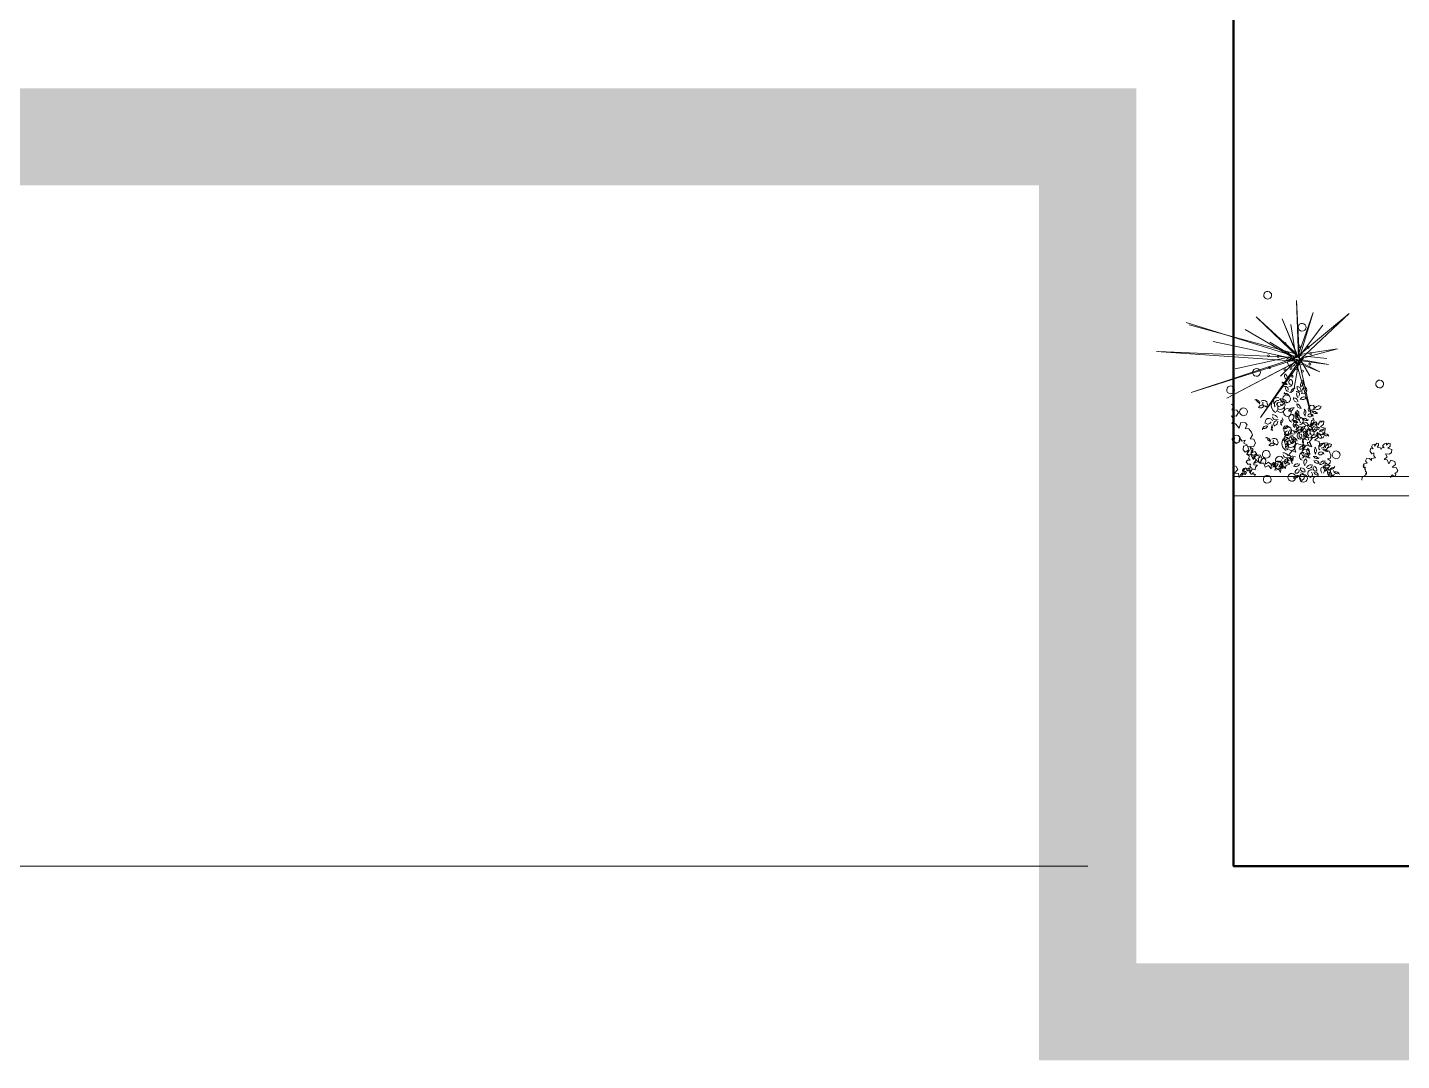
# Model space of a CAD drawing. Header units: metres. Extents: x 0 to 4415, y 1197 to 2590.
# Drawn here: x 1860.106 to 1861.519, y 1201.988 to 1203.051 of the extents above; entities that cross this region are included whole.
import ezdxf

# ---------------------------------------------------------------- set-up
doc = ezdxf.new("R2010")
doc.units = ezdxf.units.M
doc.linetypes.add('CACHE2', pattern=[4.7625, 3.175, -1.5875])
for name, color, linetype, lineweight in [('caché', 20, 'CACHE2', 13), ('mur', 7, 'Continuous', 50), ('vue', 7, 'Continuous', 5)]:
    doc.layers.add(name, color=color, linetype=linetype, lineweight=lineweight)
doc.layers.add('veg', color=7, linetype='Continuous', lineweight=9, true_color=0x61c200)

msp = doc.modelspace()

# ---------------------------------------------------------------- linework, layer by layer
at = {"layer": 'caché', "linetype": 'CACHE2'}
msp.add_line((1835.7767, 1202.1882), (1861.1961, 1202.1882), dxfattribs=at)
at = {"layer": 'mur'}
msp.add_lwpolyline([(1861.3461, 1203.0882), (1861.3461, 1202.1882), (1864.5868, 1202.1882), (1864.5868, 1203.0882)], dxfattribs=at)
at = {"layer": 'veg'}
for p, q in [((1861.4108, 1202.7699), (1861.4138, 1202.7084)), ((1861.413, 1202.7114), (1861.4108, 1202.7699)), ((1861.413, 1202.7114), (1861.2974, 1202.7471)), ((1861.3693, 1202.7532), (1861.413, 1202.7114)), ((1861.4113, 1202.7146), (1861.3693, 1202.7532)), ((1861.3962, 1202.751), (1861.4121, 1202.7125)), ((1861.412, 1202.7115), (1861.3962, 1202.751)), ((1861.4121, 1202.7125), (1861.4279, 1202.7574)), ((1861.4138, 1202.7084), (1861.465, 1202.7564)), ((1861.4279, 1202.7574), (1861.414, 1202.7114)), ((1861.465, 1202.7564), (1861.4143, 1202.7143)), ((1861.3003, 1202.7448), (1861.4113, 1202.7146)), ((1861.4061, 1202.712), (1861.3581, 1202.7401)), ((1861.4101, 1202.7127), (1861.4048, 1202.7453)), ((1861.413, 1202.7114), (1861.4379, 1202.7446)), ((1861.4107, 1202.7076), (1861.2669, 1202.7174)), ((1861.4089, 1202.7098), (1861.325, 1202.7277)), ((1861.4081, 1202.7118), (1861.3832, 1202.7269)), ((1861.4529, 1202.7202), (1861.4129, 1202.7094)), ((1861.4143, 1202.7143), (1861.4529, 1202.7202)), ((1861.2689, 1202.7173), (1861.413, 1202.7114)), ((1861.3026, 1202.6753), (1861.412, 1202.7115)), ((1861.4109, 1202.7096), (1861.3026, 1202.6753)), ((1861.418, 1202.711), (1861.3393, 1202.6693)), ((1861.3393, 1202.6693), (1861.4117, 1202.7075)), ((1861.4122, 1202.7135), (1861.3478, 1202.6997)), ((1861.3738, 1202.6494), (1861.418, 1202.711)), ((1861.4137, 1202.7074), (1861.3738, 1202.6494)), ((1861.4119, 1202.7095), (1861.3944, 1202.6919)), ((1861.414, 1202.7114), (1861.4084, 1202.6797)), ((1861.4106, 1202.7066), (1861.4262, 1202.6511)), ((1861.4349, 1202.6966), (1861.4106, 1202.7066)), ((1861.4108, 1202.7086), (1861.4349, 1202.6966)), ((1861.4436, 1202.7039), (1861.4108, 1202.7086)), ((1861.4129, 1202.7094), (1861.4436, 1202.7039)), ((1861.4132, 1202.7134), (1861.4421, 1202.7101)), ((1861.4262, 1202.6511), (1861.4137, 1202.7074)), ((1861.414, 1202.7104), (1861.4245, 1202.6924)), ((1861.3467, 1202.6612), (1861.3439, 1202.6634)), ((1861.3444, 1202.6573), (1861.3467, 1202.6612)), ((1861.3439, 1202.6513), (1861.3489, 1202.6509)), ((1861.3466, 1202.6471), (1861.3439, 1202.6513)), ((1861.3442, 1202.6433), (1861.3466, 1202.6471)), ((1861.3494, 1202.6569), (1861.3444, 1202.6573)), ((1861.3489, 1202.6509), (1861.3512, 1202.6548)), ((1861.3512, 1202.6548), (1861.3494, 1202.6569)), ((1861.3482, 1202.643), (1861.3442, 1202.6433)), ((1861.3519, 1202.6386), (1861.3482, 1202.643)), ((1861.3534, 1202.6445), (1861.3519, 1202.6386)), ((1861.3584, 1202.6441), (1861.3534, 1202.6445)), ((1861.3579, 1202.6381), (1861.3602, 1202.642)), ((1861.3619, 1202.6378), (1861.3579, 1202.6381)), ((1861.3602, 1202.642), (1861.3584, 1202.6441)), ((1861.3646, 1202.6346), (1861.3619, 1202.6378)), ((1861.3654, 1202.6315), (1861.3646, 1202.6346)), ((1861.4221, 1202.6369), (1861.4198, 1202.6331)), ((1861.4198, 1202.6331), (1861.4214, 1202.6289)), ((1861.4271, 1202.6365), (1861.4221, 1202.6369)), ((1861.4287, 1202.6444), (1861.4254, 1202.6406)), ((1861.4254, 1202.6406), (1861.4271, 1202.6365)), ((1861.4297, 1202.6443), (1861.4287, 1202.6444)), ((1861.4308, 1202.6452), (1861.4297, 1202.6443)), ((1861.4306, 1202.6422), (1861.4317, 1202.6441)), ((1861.4326, 1202.643), (1861.4306, 1202.6422)), ((1861.4317, 1202.6441), (1861.4308, 1202.6452)), ((1861.4319, 1202.6341), (1861.4367, 1202.6317)), ((1861.4335, 1202.6289), (1861.4319, 1202.6341)), ((1861.4335, 1202.642), (1861.4326, 1202.643)), ((1861.4337, 1202.644), (1861.4335, 1202.642)), ((1861.4347, 1202.6439), (1861.4337, 1202.644)), ((1861.4348, 1202.6449), (1861.4347, 1202.6439)), ((1861.4349, 1202.6459), (1861.4348, 1202.6449)), ((1861.4359, 1202.6458), (1861.4349, 1202.6459)), ((1861.4354, 1202.6398), (1861.4386, 1202.6426)), ((1861.4403, 1202.6384), (1861.4354, 1202.6398)), ((1861.4368, 1202.6447), (1861.4359, 1202.6458)), ((1861.4367, 1202.6317), (1861.44, 1202.6344)), ((1861.4369, 1202.6457), (1861.4368, 1202.6447)), ((1861.4389, 1202.6456), (1861.4369, 1202.6457)), ((1861.4386, 1202.6426), (1861.4389, 1202.6456)), ((1861.44, 1202.6344), (1861.4403, 1202.6384)), ((1861.3439, 1202.6272), (1861.3471, 1202.629)), ((1861.3471, 1202.629), (1861.3468, 1202.625)), ((1861.3468, 1202.625), (1861.3486, 1202.6228)), ((1861.3486, 1202.6228), (1861.3518, 1202.6246)), ((1861.3518, 1202.6246), (1861.3521, 1202.6286)), ((1861.3521, 1202.6286), (1861.3548, 1202.6253)), ((1861.3548, 1202.6253), (1861.3579, 1202.6261)), ((1861.3564, 1202.6202), (1861.3561, 1202.6162)), ((1861.3605, 1202.6209), (1861.3564, 1202.6202)), ((1861.3579, 1202.6261), (1861.3567, 1202.6232)), ((1861.3567, 1202.6232), (1861.3605, 1202.6209)), ((1861.3621, 1202.6157), (1861.3604, 1202.6199)), ((1861.3604, 1202.6199), (1861.3664, 1202.6194)), ((1861.3631, 1202.6277), (1861.3654, 1202.6315)), ((1861.367, 1202.6273), (1861.3631, 1202.6277)), ((1861.3633, 1202.6191), (1861.364, 1202.616)), ((1861.3661, 1202.6168), (1861.3633, 1202.6191)), ((1861.3664, 1202.6194), (1861.3687, 1202.6232)), ((1861.3687, 1202.6232), (1861.367, 1202.6273)), ((1861.4109, 1202.6227), (1861.4085, 1202.6189)), ((1861.4085, 1202.6189), (1861.4101, 1202.6138)), ((1861.4168, 1202.6212), (1861.4109, 1202.6227)), ((1861.4174, 1202.6162), (1861.4168, 1202.6212)), ((1861.4208, 1202.6209), (1861.4174, 1202.6162)), ((1861.4267, 1202.6194), (1861.4208, 1202.6209)), ((1861.4214, 1202.6289), (1861.4274, 1202.6284)), ((1861.4274, 1202.6284), (1861.4241, 1202.6247)), ((1861.4241, 1202.6247), (1861.4267, 1202.6194)), ((1861.4292, 1202.6263), (1861.4335, 1202.6289)), ((1861.4341, 1202.6248), (1861.4292, 1202.6263)), ((1861.4347, 1202.6198), (1861.4341, 1202.6248)), ((1861.4391, 1202.6234), (1861.4347, 1202.6198)), ((1861.443, 1202.6231), (1861.4391, 1202.6234)), ((1861.4404, 1202.6153), (1861.4437, 1202.619)), ((1861.4437, 1202.619), (1861.443, 1202.6231)), ((1861.4891, 1202.6213), (1861.488, 1202.6194)), ((1861.488, 1202.6194), (1861.4898, 1202.6173)), ((1861.4912, 1202.6222), (1861.4891, 1202.6213)), ((1861.4933, 1202.623), (1861.491, 1202.6202)), ((1861.491, 1202.6202), (1861.4912, 1202.6222)), ((1861.4953, 1202.6228), (1861.4933, 1202.623)), ((1861.4939, 1202.6189), (1861.4951, 1202.6208)), ((1861.4969, 1202.6187), (1861.4939, 1202.6189)), ((1861.4951, 1202.6208), (1861.4953, 1202.6228)), ((1861.4978, 1202.6166), (1861.4969, 1202.6187)), ((1861.4989, 1202.6185), (1861.4978, 1202.6166)), ((1861.5009, 1202.6183), (1861.4989, 1202.6185)), ((1861.5013, 1202.6223), (1861.4991, 1202.6205)), ((1861.4991, 1202.6205), (1861.5009, 1202.6183)), ((1861.5033, 1202.6232), (1861.5013, 1202.6223)), ((1861.5032, 1202.6212), (1861.5033, 1202.6232)), ((1861.5053, 1202.623), (1861.5032, 1202.6212)), ((1861.5049, 1202.618), (1861.5071, 1202.6199)), ((1861.5073, 1202.6228), (1861.5053, 1202.623)), ((1861.5071, 1202.6199), (1861.5073, 1202.6228)), ((1861.3561, 1202.6162), (1861.3579, 1202.614)), ((1861.3579, 1202.614), (1861.3611, 1202.6158)), ((1861.3603, 1202.6058), (1861.3591, 1202.6039)), ((1861.3611, 1202.6158), (1861.3597, 1202.6119)), ((1861.3597, 1202.6119), (1861.3621, 1202.6157)), ((1861.3597, 1202.6119), (1861.3626, 1202.6096)), ((1861.3637, 1202.6115), (1861.3597, 1202.6119)), ((1861.3632, 1202.6056), (1861.3603, 1202.6058)), ((1861.3626, 1202.6096), (1861.3614, 1202.6077)), ((1861.3614, 1202.6077), (1861.3632, 1202.6056)), ((1861.3663, 1202.6063), (1861.3637, 1202.6115)), ((1861.3638, 1202.613), (1861.3661, 1202.6168)), ((1861.3659, 1202.6149), (1861.3638, 1202.613)), ((1861.3679, 1202.6147), (1861.3638, 1202.613)), ((1861.3638, 1202.613), (1861.3656, 1202.6109)), ((1861.364, 1202.616), (1861.3659, 1202.6149)), ((1861.3654, 1202.6089), (1861.3696, 1202.6105)), ((1861.3693, 1202.6065), (1861.3654, 1202.6089)), ((1861.3656, 1202.6109), (1861.3676, 1202.6107)), ((1861.3697, 1202.6111), (1861.3663, 1202.6063)), ((1861.3692, 1202.6055), (1861.3669, 1202.6027)), ((1861.3676, 1202.6107), (1861.3698, 1202.6125)), ((1861.3698, 1202.6125), (1861.3679, 1202.6147)), ((1861.3679, 1202.6026), (1861.3693, 1202.6065)), ((1861.3711, 1202.6044), (1861.3679, 1202.6026)), ((1861.3721, 1202.6043), (1861.3692, 1202.6055)), ((1861.3696, 1202.6105), (1861.3698, 1202.6125)), ((1861.3737, 1202.6107), (1861.3697, 1202.6111)), ((1861.3698, 1202.6125), (1861.3706, 1202.6104)), ((1861.3706, 1202.6104), (1861.3735, 1202.6092)), ((1861.3739, 1202.6021), (1861.3711, 1202.6044)), ((1861.3735, 1202.6092), (1861.3713, 1202.6074)), ((1861.3713, 1202.6074), (1861.3721, 1202.6043)), ((1861.3731, 1202.6027), (1861.3754, 1202.6066)), ((1861.3754, 1202.6066), (1861.3737, 1202.6107)), ((1861.3743, 1202.6061), (1861.3739, 1202.6021)), ((1861.3774, 1202.6079), (1861.3743, 1202.6061)), ((1861.3792, 1202.6057), (1861.3774, 1202.6079)), ((1861.3789, 1202.6017), (1861.3792, 1202.6057)), ((1861.3932, 1202.6046), (1861.3891, 1202.6039)), ((1861.395, 1202.6024), (1861.3932, 1202.6046)), ((1861.3993, 1202.6046), (1861.3963, 1202.6038)), ((1861.4012, 1202.6024), (1861.3993, 1202.6046)), ((1861.4015, 1202.6079), (1861.4012, 1202.6039)), ((1861.4014, 1202.6054), (1861.4012, 1202.6024)), ((1861.4055, 1202.6061), (1861.4014, 1202.6054)), ((1861.4035, 1202.6077), (1861.4015, 1202.6079)), ((1861.4029, 1202.6113), (1861.4028, 1202.6103)), ((1861.4028, 1202.6103), (1861.4038, 1202.6103)), ((1861.4038, 1202.6103), (1861.4028, 1202.6103)), ((1861.4028, 1202.6103), (1861.4038, 1202.6103)), ((1861.4062, 1202.6151), (1861.4029, 1202.6113)), ((1861.4063, 1202.6055), (1861.4035, 1202.6077)), ((1861.4037, 1202.6083), (1861.4056, 1202.6071)), ((1861.4047, 1202.6082), (1861.4037, 1202.6083)), ((1861.4038, 1202.6103), (1861.4057, 1202.6091)), ((1861.4046, 1202.6072), (1861.4055, 1202.6061)), ((1861.4056, 1202.6071), (1861.4046, 1202.6072)), ((1861.4047, 1202.6092), (1861.4047, 1202.6082)), ((1861.4057, 1202.6091), (1861.4047, 1202.6092)), ((1861.4101, 1202.6138), (1861.4062, 1202.6151)), ((1861.4077, 1202.6094), (1861.4063, 1202.6055)), ((1861.4097, 1202.6092), (1861.4077, 1202.6094)), ((1861.4444, 1202.615), (1861.4404, 1202.6153)), ((1861.4427, 1202.6071), (1861.4458, 1202.6078)), ((1861.4456, 1202.6048), (1861.4427, 1202.6071)), ((1861.4461, 1202.6108), (1861.4444, 1202.615)), ((1861.4454, 1202.6028), (1861.4456, 1202.6048)), ((1861.4458, 1202.6078), (1861.4461, 1202.6108)), ((1861.483, 1202.6078), (1861.4817, 1202.6049)), ((1861.4817, 1202.6049), (1861.4836, 1202.6027)), ((1861.486, 1202.6075), (1861.483, 1202.6078)), ((1861.4878, 1202.6054), (1861.486, 1202.6075)), ((1861.4868, 1202.6175), (1861.4865, 1202.6145)), ((1861.4865, 1202.6145), (1861.4884, 1202.6123)), ((1861.4898, 1202.6173), (1861.4868, 1202.6175)), ((1861.488, 1202.6074), (1861.4878, 1202.6054)), ((1861.492, 1202.608), (1861.488, 1202.6074)), ((1861.4884, 1202.6123), (1861.4905, 1202.6132)), ((1861.4905, 1202.6132), (1861.4902, 1202.6102)), ((1861.4902, 1202.6102), (1861.492, 1202.608)), ((1861.5009, 1202.6063), (1861.5042, 1202.609)), ((1861.5039, 1202.606), (1861.5009, 1202.6063)), ((1861.5024, 1202.6122), (1861.5064, 1202.6119)), ((1861.5042, 1202.609), (1861.5024, 1202.6122)), ((1861.5056, 1202.6019), (1861.5039, 1202.606)), ((1861.5088, 1202.6167), (1861.5049, 1202.618)), ((1861.5079, 1202.6057), (1861.5056, 1202.6019)), ((1861.5064, 1202.6119), (1861.5086, 1202.6137)), ((1861.5118, 1202.6044), (1861.5079, 1202.6057)), ((1861.5086, 1202.6137), (1861.5088, 1202.6167)), ((1861.5126, 1202.6013), (1861.5118, 1202.6044)), ((1861.3486, 1202.5992), (1861.3457, 1202.6004)), ((1861.347, 1202.5923), (1861.3503, 1202.596)), ((1861.351, 1202.592), (1861.347, 1202.5923)), ((1861.3503, 1202.596), (1861.3486, 1202.5992)), ((1861.3517, 1202.5879), (1861.351, 1202.592)), ((1861.354, 1202.5917), (1861.3517, 1202.5879)), ((1861.3541, 1202.5922), (1861.354, 1202.5902)), ((1861.358, 1202.5914), (1861.354, 1202.5917)), ((1861.354, 1202.5902), (1861.355, 1202.5902)), ((1861.3561, 1202.5921), (1861.3541, 1202.5922)), ((1861.355, 1202.5902), (1861.3561, 1202.5921)), ((1861.3565, 1202.5971), (1861.3554, 1202.5952)), ((1861.3554, 1202.5952), (1861.3561, 1202.5921)), ((1861.3561, 1202.5921), (1861.356, 1202.5911)), ((1861.356, 1202.5911), (1861.358, 1202.5909)), ((1861.3585, 1202.5974), (1861.3562, 1202.5946)), ((1861.3562, 1202.5946), (1861.358, 1202.5914)), ((1861.3586, 1202.5979), (1861.3565, 1202.5971)), ((1861.3573, 1202.594), (1861.3604, 1202.5947)), ((1861.3592, 1202.5928), (1861.3573, 1202.594)), ((1861.358, 1202.5909), (1861.3592, 1202.5928)), ((1861.3625, 1202.5971), (1861.3585, 1202.5974)), ((1861.3604, 1202.5947), (1861.3586, 1202.5979)), ((1861.3591, 1202.6039), (1861.3609, 1202.6017)), ((1861.3616, 1202.5977), (1861.3604, 1202.5947)), ((1861.3604, 1202.5957), (1861.3613, 1202.5947)), ((1861.3604, 1202.5947), (1861.3604, 1202.5957)), ((1861.3609, 1202.6017), (1861.3639, 1202.6015)), ((1861.3613, 1202.5947), (1861.3634, 1202.5955)), ((1861.3646, 1202.5974), (1861.3616, 1202.5977)), ((1861.3634, 1202.5955), (1861.3623, 1202.5936)), ((1861.3623, 1202.5936), (1861.3641, 1202.5914)), ((1861.3631, 1202.593), (1861.3625, 1202.5971)), ((1861.3639, 1202.6015), (1861.3628, 1202.5996)), ((1861.3628, 1202.5996), (1861.3646, 1202.5974)), ((1861.3654, 1202.5968), (1861.3631, 1202.593)), ((1861.3641, 1202.5914), (1861.3651, 1202.5913)), ((1861.3651, 1202.5913), (1861.3663, 1202.5933)), ((1861.3684, 1202.5956), (1861.3654, 1202.5968)), ((1861.3663, 1202.5933), (1861.3661, 1202.5913)), ((1861.3661, 1202.5913), (1861.3681, 1202.5911)), ((1861.3669, 1202.6027), (1861.3668, 1202.6007)), ((1861.3668, 1202.6007), (1861.3708, 1202.6004)), ((1861.3679, 1202.5891), (1861.368, 1202.5901)), ((1861.368, 1202.5901), (1861.3679, 1202.5891)), ((1861.368, 1202.5901), (1861.3681, 1202.5911)), ((1861.3681, 1202.5911), (1861.368, 1202.5901)), ((1861.368, 1202.5901), (1861.3681, 1202.5911)), ((1861.3681, 1202.5911), (1861.368, 1202.5901)), ((1861.368, 1202.5901), (1861.3681, 1202.5911)), ((1861.3681, 1202.5911), (1861.368, 1202.5901)), ((1861.3691, 1202.591), (1861.3681, 1202.5911)), ((1861.3681, 1202.5911), (1861.3691, 1202.591)), ((1861.3686, 1202.5986), (1861.3684, 1202.5956)), ((1861.3708, 1202.6004), (1861.3686, 1202.5986)), ((1861.3771, 1202.6024), (1861.3731, 1202.6027)), ((1861.3787, 1202.5983), (1861.3771, 1202.6024)), ((1861.3819, 1202.6), (1861.3787, 1202.5983)), ((1861.3821, 1202.6035), (1861.3789, 1202.6017)), ((1861.3846, 1202.5968), (1861.3819, 1202.6)), ((1861.3849, 1202.6012), (1861.3821, 1202.6035)), ((1861.3849, 1202.5998), (1861.3846, 1202.5968)), ((1861.3871, 1202.6031), (1861.3849, 1202.6012)), ((1861.387, 1202.6016), (1861.3849, 1202.5998)), ((1861.3899, 1202.5993), (1861.387, 1202.6016)), ((1861.3889, 1202.6009), (1861.3871, 1202.6031)), ((1861.3885, 1202.5954), (1861.3899, 1202.5993)), ((1861.3926, 1202.5961), (1861.3885, 1202.5954)), ((1861.3891, 1202.6039), (1861.3889, 1202.6009)), ((1861.3944, 1202.593), (1861.3926, 1202.5961)), ((1861.3927, 1202.5986), (1861.395, 1202.6024)), ((1861.3969, 1202.6003), (1861.3927, 1202.5986)), ((1861.3947, 1202.5969), (1861.3944, 1202.593)), ((1861.3988, 1202.5986), (1861.3947, 1202.5969)), ((1861.3963, 1202.6038), (1861.395, 1202.6009)), ((1861.395, 1202.6009), (1861.3988, 1202.5986)), ((1861.3996, 1202.597), (1861.3969, 1202.6003)), ((1861.3999, 1202.6), (1861.3996, 1202.597)), ((1861.404, 1202.6017), (1861.3999, 1202.6)), ((1861.4012, 1202.6039), (1861.404, 1202.6017)), ((1861.4381, 1202.5994), (1861.4402, 1202.6002)), ((1861.4409, 1202.5972), (1861.4381, 1202.5994)), ((1861.4402, 1202.6002), (1861.4404, 1202.6032)), ((1861.4404, 1202.6032), (1861.4432, 1202.601)), ((1861.4407, 1202.5942), (1861.4409, 1202.5972)), ((1861.4429, 1202.597), (1861.4407, 1202.5942)), ((1861.4457, 1202.5948), (1861.4429, 1202.597)), ((1861.4432, 1202.601), (1861.4454, 1202.6028)), ((1861.4434, 1202.5909), (1861.4456, 1202.5928)), ((1861.4464, 1202.5907), (1861.4434, 1202.5909)), ((1861.4456, 1202.5928), (1861.4457, 1202.5948)), ((1861.4462, 1202.5877), (1861.4464, 1202.5907)), ((1861.4803, 1202.6), (1861.4792, 1202.599)), ((1861.4792, 1202.599), (1861.4802, 1202.598)), ((1861.4805, 1202.6019), (1861.4793, 1202.6)), ((1861.4793, 1202.6), (1861.4803, 1202.6)), ((1861.4802, 1202.598), (1861.4812, 1202.5979)), ((1861.4836, 1202.6027), (1861.4805, 1202.6019)), ((1861.4811, 1202.5969), (1861.481, 1202.5959)), ((1861.481, 1202.5959), (1861.4819, 1202.5948)), ((1861.482, 1202.5958), (1861.481, 1202.5959)), ((1861.481, 1202.5959), (1861.482, 1202.5958)), ((1861.4812, 1202.5979), (1861.4811, 1202.5969)), ((1861.4811, 1202.5969), (1861.4812, 1202.5979)), ((1861.4812, 1202.5979), (1861.4811, 1202.5969)), ((1861.4812, 1202.5989), (1861.4812, 1202.5979)), ((1861.4812, 1202.5979), (1861.4812, 1202.5989)), ((1861.4822, 1202.5978), (1861.4812, 1202.5979)), ((1861.4812, 1202.5979), (1861.4822, 1202.5978)), ((1861.4816, 1202.5908), (1861.4815, 1202.5898)), ((1861.4826, 1202.5907), (1861.4816, 1202.5908)), ((1861.4817, 1202.5918), (1861.4826, 1202.5907)), ((1861.4827, 1202.5917), (1861.4817, 1202.5918)), ((1861.4819, 1202.5948), (1861.4818, 1202.5938)), ((1861.4818, 1202.5938), (1861.4828, 1202.5937)), ((1861.4828, 1202.5937), (1861.4818, 1202.5938)), ((1861.4818, 1202.5938), (1861.4828, 1202.5937)), ((1861.4828, 1202.5937), (1861.4827, 1202.5927)), ((1861.4827, 1202.5927), (1861.4827, 1202.5917)), ((1861.5086, 1202.5896), (1861.5087, 1202.5906)), ((1861.5087, 1202.5906), (1861.5106, 1202.5894)), ((1861.5093, 1202.5986), (1861.5126, 1202.6013)), ((1861.5133, 1202.5982), (1861.5093, 1202.5986)), ((1861.5118, 1202.5923), (1861.5139, 1202.5932)), ((1861.5128, 1202.5913), (1861.5118, 1202.5923)), ((1861.5126, 1202.5893), (1861.5128, 1202.5913)), ((1861.5151, 1202.5951), (1861.5133, 1202.5982)), ((1861.5139, 1202.5932), (1861.5151, 1202.5951)), ((1861.4783, 1202.5881), (1861.4781, 1202.5851)), ((1861.4815, 1202.5898), (1861.4783, 1202.5881)), ((1861.5074, 1202.5877), (1861.5086, 1202.5896)), ((1861.5106, 1202.5894), (1861.5126, 1202.5893))]:
    msp.add_line(p, q, dxfattribs=at)
at = {"layer": 'veg', "color": 97}
msp.add_line((1861.4117, 1202.7075), (1861.4109, 1202.7096), dxfattribs=at)
at = {"layer": 'veg', "color": 10}
for centre in [(1861.3811, 1202.7753), (1861.4166, 1202.7423), (1861.4056, 1202.706), (1861.3696, 1202.6959), (1861.343, 1202.678), (1861.4018, 1202.636), (1861.4175, 1202.6317), (1861.3797, 1202.6117), (1861.3919, 1202.6007), (1861.4201, 1202.6129), (1861.4516, 1202.6111), (1861.3807, 1202.586)]:
    msp.add_ellipse(centre, major_axis=(0.00285, -0.00281), ratio=1, start_param=2.267169, end_param=8.550354, dxfattribs=at)
at = {"layer": 'veg', "color": 72}
for centre, major_axis, start_param, end_param in [((1861.3991, 1202.7256), (0.000713, -0.000703), 2.267169, 8.550354), ((1861.4139, 1202.7224), (0.000713, -0.000703), 2.267169, 8.550354), ((1861.4229, 1202.7217), (0.000713, -0.000703), 2.267169, 8.550354), ((1861.382, 1202.713), (0.000713, -0.000703), 2.267169, 8.550354), ((1861.392, 1202.7122), (0.000713, -0.000703), 2.267169, 8.550354), ((1861.4018, 1202.7093), (0.000713, -0.000703), 2.267169, 8.550354), ((1861.4023, 1202.7153), (0.000713, -0.000703), 2.267169, 8.550354), ((1861.4058, 1202.709), (0.000713, -0.000703), 2.267169, 8.550354), ((1861.4079, 1202.7099), (0.000713, -0.000703), 2.267169, 8.550354), ((1861.4245, 1202.7045), (0.000713, -0.000703), 2.267169, 8.550354), ((1861.4254, 1202.7154), (0.000713, -0.000703), 2.267169, 8.550354), ((1861.383, 1202.7008), (0.000713, -0.000703), 2.267169, 8.550354), ((1861.3989, 1202.6985), (0.000713, -0.000703), 2.267169, 8.550354), ((1861.4024, 1202.6922), (0.00285, -0.00281), 3.349273, 4.920069), ((1861.3973, 1202.6906), (0.00285, -0.00281), 0.033147, 1.987916), ((1861.4028, 1202.6852), (0.00285, -0.00281), 5.530934, 8.672527), ((1861.4051, 1202.7), (0.000713, -0.000703), 2.267169, 8.550354), ((1861.4064, 1202.6919), (0.000713, -0.000703), 2.267169, 8.550354), ((1861.4111, 1202.6995), (0.000713, -0.000703), 2.267169, 8.550354), ((1861.4169, 1202.6971), (0.000713, -0.000703), 2.267169, 8.550354), ((1861.3975, 1202.6816), (0.00285, -0.00281), 1.237424, 2.843127), ((1861.4, 1202.6874), (0.00285, -0.00281), 4.204484, 5.77528), ((1861.3993, 1202.6784), (0.00214, -0.00211), 0.504386, 2.930394), ((1861.4021, 1202.6762), (0.00285, -0.00281), 4.204484, 5.77528), ((1861.4034, 1202.6801), (0.00285, -0.00281), 3.855418, 5.286588), ((1861.4059, 1202.6859), (0.00214, -0.00211), 2.86058, 4.989882), ((1861.4034, 1202.6801), (0.00356, -0.00351), 5.530934, 6.909744), ((1861.4091, 1202.6756), (0.00285, -0.00281), 2.249715, 4.064858), ((1861.4149, 1202.6731), (0.00285, -0.00281), 3.401633, 4.832803), ((1861.4109, 1202.6734), (0.00214, -0.00211), 0.0506, 2.476608), ((1861.4113, 1202.6774), (0.00285, -0.00281), 0.783639, 2.389342), ((1861.4155, 1202.6801), (0.00285, -0.00281), 3.750698, 5.321495), ((1861.4187, 1202.6828), (0.00285, -0.00281), 2.895487, 4.466283), ((1861.4139, 1202.6852), (0.00285, -0.00281), 5.862547, 7.817316), ((1861.4173, 1202.6779), (0.00285, -0.00281), 5.077149, 8.218741), ((1861.4192, 1202.6768), (0.00214, -0.00211), 2.406795, 4.536097), ((1861.3689, 1202.6638), (0.00285, -0.00281), 0.644012, 2.581328), ((1861.3734, 1202.6685), (0.00285, -0.00281), 3.942685, 5.513481), ((1861.3739, 1202.6634), (0.00285, -0.00281), 4.815349, 6.386146), ((1861.3755, 1202.6583), (0.00285, -0.00281), 1.830836, 3.453992), ((1861.3769, 1202.6632), (0.00285, -0.00281), 6.141799, 9.265939), ((1861.379, 1202.664), (0.00214, -0.00211), 3.453992, 5.600747), ((1861.3929, 1202.6619), (0.0057, -0.00562), 3.262006, 5.024789), ((1861.3993, 1202.6664), (0.00855, -0.00844), 3.698339, 4.152124), ((1861.392, 1202.6629), (0.00285, -0.00281), 2.214809, 4.55355), ((1861.3911, 1202.665), (0.00356, -0.00351), 2.075182, 2.982754), ((1861.3929, 1202.6619), (0.00214, -0.00211), 1.970463, 3.768152), ((1861.393, 1202.6629), (0.00143, -0.00141), 3.314366, 5.949813), ((1861.394, 1202.6628), (0.00356, -0.00351), 4.885162, 7.241357), ((1861.395, 1202.6627), (0.00428, -0.00422), 1.045438, 2.720954), ((1861.3986, 1202.6704), (0.00356, -0.00351), 4.379017, 5.635654), ((1861.3953, 1202.6667), (0.00285, -0.00281), 5.181868, 6.543225), ((1861.3951, 1202.6637), (0.00143, -0.00141), 5.024789, 8.95178), ((1861.3996, 1202.6703), (0.00285, -0.00281), 1.237424, 2.843127), ((1861.4116, 1202.6694), (0.00285, -0.00281), 3.750698, 5.321495), ((1861.4083, 1202.6656), (0.00285, -0.00281), 0.783639, 2.389342), ((1861.4108, 1202.6594), (0.00285, -0.00281), 0.783639, 2.336982), ((1861.4151, 1202.663), (0.00285, -0.00281), 4.064858, 5.688014), ((1861.4184, 1202.6668), (0.00285, -0.00281), 1.79593, 3.611072), ((1861.4169, 1202.6729), (0.00356, -0.00351), 5.077149, 6.455959), ((1861.4267, 1202.6581), (0.00285, -0.00281), 1.58649, 4.710629), ((1861.4259, 1202.6601), (0.00214, -0.00211), 5.251682, 7.398437), ((1861.4337, 1202.6575), (0.00285, -0.00281), 1.987916, 3.925231), ((1861.4321, 1202.6617), (0.00285, -0.00281), 5.338948, 6.909744), ((1861.3824, 1202.6446), (0.00285, -0.00281), 1.150158, 4.274297), ((1861.3867, 1202.6473), (0.00356, -0.00351), 1.150158, 2.511515), ((1861.39, 1202.651), (0.00285, -0.00281), 4.134671, 5.949813), ((1861.3857, 1202.6594), (0.00428, -0.00422), 0.015694, 0.993078), ((1861.3946, 1202.6587), (0.00285, -0.00281), 4.815349, 7.572969), ((1861.3985, 1202.6443), (0.00285, -0.00281), 3.104927, 4.745536), ((1861.3927, 1202.6468), (0.00285, -0.00281), 6.106893, 7.677689), ((1861.4038, 1202.66), (0.00285, -0.00281), 5.094602, 6.909744), ((1861.4069, 1202.6487), (0.00285, -0.00281), 2.110089, 5.234228), ((1861.4074, 1202.6546), (0.00356, -0.00351), 2.110089, 3.453992), ((1861.405, 1202.6498), (0.00214, -0.00211), 5.705467, 7.852222), ((1861.4084, 1202.6425), (0.00285, -0.00281), 1.237424, 2.843127), ((1861.4109, 1202.6483), (0.00285, -0.00281), 4.204484, 5.77528), ((1861.4133, 1202.6532), (0.00285, -0.00281), 3.349273, 4.920069), ((1861.4088, 1202.6475), (0.00285, -0.00281), 0.783639, 2.336982), ((1861.4131, 1202.6512), (0.00285, -0.00281), 4.064858, 5.688014), ((1861.4081, 1202.6516), (0.00285, -0.00281), 0.033147, 1.987916), ((1861.4134, 1202.6541), (0.00214, -0.00211), 3.331819, 5.77528), ((1861.4093, 1202.6535), (0.00285, -0.00281), 0.41712, 1.865743), ((1861.4137, 1202.6461), (0.00285, -0.00281), 5.530934, 8.672527), ((1861.4168, 1202.6468), (0.00214, -0.00211), 2.86058, 4.989882), ((1861.4186, 1202.6447), (0.00285, -0.00281), 1.115251, 2.738407), ((1861.4211, 1202.6505), (0.00285, -0.00281), 4.466283, 6.03708), ((1861.4234, 1202.6543), (0.00356, -0.00351), 3.331819, 4.710629), ((1861.4164, 1202.6549), (0.00285, -0.00281), 6.194159, 8.009302), ((1861.4251, 1202.6502), (0.00214, -0.00211), 1.045438, 3.471446), ((1861.4244, 1202.6542), (0.00285, -0.00281), 4.954976, 6.386146), ((1861.4296, 1202.6438), (0.00285, -0.00281), 2.895487, 4.466283), ((1861.4248, 1202.6462), (0.00285, -0.00281), 5.862547, 7.817316), ((1861.4282, 1202.6519), (0.00285, -0.00281), 1.115251, 2.738407), ((1861.4307, 1202.6577), (0.00285, -0.00281), 4.466283, 6.03708), ((1861.3798, 1202.6368), (0.00285, -0.00281), 1.935556, 3.872871), ((1861.3772, 1202.6421), (0.00285, -0.00281), 5.234228, 6.805025), ((1861.3815, 1202.6457), (0.00214, -0.00211), 4.745536, 6.892291), ((1861.382, 1202.6396), (0.00285, -0.00281), 6.106893, 7.677689), ((1861.389, 1202.6391), (0.00285, -0.00281), 3.104927, 4.745536), ((1861.3903, 1202.643), (0.00214, -0.00211), 2.389342, 4.815349), ((1861.3875, 1202.6452), (0.00285, -0.00281), 5.757827, 7.188997), ((1861.4009, 1202.6371), (0.00285, -0.00281), 2.144995, 3.698339), ((1861.3993, 1202.6422), (0.00285, -0.00281), 5.059695, 6.682852), ((1861.3997, 1202.6342), (0.00214, -0.00211), 4.989882, 7.41589), ((1861.4025, 1202.6319), (0.00285, -0.00281), 2.616234, 4.047404), ((1861.4079, 1202.6365), (0.00285, -0.00281), 3.837965, 5.670561), ((1861.4045, 1202.6318), (0.00356, -0.00351), 1.010531, 2.371888), ((1861.4114, 1202.6423), (0.00285, -0.00281), 2.878034, 4.832803), ((1861.4101, 1202.6393), (0.00214, -0.00211), 0.504386, 2.930394), ((1861.4105, 1202.6313), (0.00285, -0.00281), 1.237424, 2.843127), ((1861.4065, 1202.6437), (0.00285, -0.00281), 6.194159, 7.764956), ((1861.413, 1202.6371), (0.00285, -0.00281), 4.204484, 5.77528), ((1861.4148, 1202.6349), (0.00356, -0.00351), 2.197355, 3.558712), ((1861.4143, 1202.641), (0.00285, -0.00281), 3.855418, 5.286588), ((1861.4122, 1202.6402), (0.00285, -0.00281), 5.181868, 7.014464), ((1861.4155, 1202.6309), (0.00285, -0.00281), 2.197355, 5.321495), ((1861.4143, 1202.641), (0.00356, -0.00351), 5.530934, 6.909744), ((1861.4199, 1202.6365), (0.00285, -0.00281), 2.249715, 4.064858), ((1861.4199, 1202.6365), (0.00214, -0.00211), 3.436539, 5.862547), ((1861.4217, 1202.6454), (0.00285, -0.00281), 4.169577, 5.792734), ((1861.4183, 1202.6286), (0.00285, -0.00281), 0.870905, 2.424248), ((1861.4168, 1202.6348), (0.00285, -0.00281), 0.521839, 1.953009), ((1861.4193, 1202.6406), (0.00285, -0.00281), 0.870905, 2.424248), ((1861.4258, 1202.634), (0.00285, -0.00281), 3.401633, 4.832803), ((1861.4218, 1202.6344), (0.00214, -0.00211), 0.0506, 2.476608), ((1861.4221, 1202.6384), (0.00285, -0.00281), 0.783639, 2.389342), ((1861.4263, 1202.641), (0.00285, -0.00281), 3.750698, 5.321495), ((1861.4246, 1202.6442), (0.00285, -0.00281), 5.269135, 6.892291), ((1861.4298, 1202.6347), (0.00356, -0.00351), 3.296913, 4.65827), ((1861.4283, 1202.6399), (0.00285, -0.00281), 1.970463, 3.541259), ((1861.4282, 1202.6389), (0.00285, -0.00281), 5.077149, 8.218741), ((1861.4248, 1202.6341), (0.00285, -0.00281), 0.015694, 1.830836), ((1861.4301, 1202.6377), (0.00214, -0.00211), 2.406795, 4.536097), ((1861.4313, 1202.6396), (0.00214, -0.00211), 4.536097, 6.979557), ((1861.4319, 1202.6355), (0.00285, -0.00281), 1.603943, 3.052567), ((1861.4357, 1202.6322), (0.00285, -0.00281), 3.296913, 6.438505), ((1861.4334, 1202.6294), (0.00214, -0.00211), 0.609106, 2.755861), ((1861.4377, 1202.6331), (0.00285, -0.00281), 1.970463, 3.541259), ((1861.4352, 1202.6393), (0.00285, -0.00281), 5.269135, 6.892291), ((1861.4419, 1202.6347), (0.00285, -0.00281), 4.082311, 6.019626), ((1861.4404, 1202.6288), (0.00285, -0.00281), 1.097798, 2.668594), ((1861.3798, 1202.6248), (0.00285, -0.00281), 0.644012, 2.581328), ((1861.3842, 1202.6294), (0.00285, -0.00281), 3.942685, 5.513481), ((1861.3848, 1202.6244), (0.00285, -0.00281), 4.815349, 6.386146), ((1861.3864, 1202.6192), (0.00285, -0.00281), 1.830836, 3.453992), ((1861.3878, 1202.6241), (0.00285, -0.00281), 6.141799, 9.265939), ((1861.3899, 1202.6249), (0.00214, -0.00211), 3.453992, 5.600747), ((1861.4037, 1202.6228), (0.0057, -0.00562), 3.262006, 5.024789), ((1861.3983, 1202.6303), (0.00285, -0.00281), 5.059695, 6.682852), ((1861.4009, 1202.625), (0.00285, -0.00281), 2.144995, 3.698339), ((1861.4101, 1202.6273), (0.00855, -0.00844), 3.698339, 4.152124), ((1861.4028, 1202.6239), (0.00285, -0.00281), 2.214809, 4.55355), ((1861.402, 1202.626), (0.00356, -0.00351), 2.075182, 2.982754), ((1861.4035, 1202.6198), (0.00285, -0.00281), 2.982754, 4.55355), ((1861.3977, 1202.6223), (0.00285, -0.00281), 5.93236, 7.887129), ((1861.4037, 1202.6228), (0.00214, -0.00211), 1.970463, 3.768152), ((1861.3965, 1202.6204), (0.00428, -0.00422), 0.015694, 0.993078), ((1861.4038, 1202.6238), (0.00143, -0.00141), 3.314366, 5.949813), ((1861.4048, 1202.6237), (0.00356, -0.00351), 4.885162, 7.241357), ((1861.4055, 1202.6196), (0.00285, -0.00281), 4.815349, 7.572969), ((1861.4062, 1202.6276), (0.00214, -0.00211), 2.91294, 5.042242), ((1861.4058, 1202.6236), (0.00428, -0.00422), 1.045438, 2.720954), ((1861.4042, 1202.6278), (0.00281, 0.00285), 3.960138, 7.084277), ((1861.4062, 1202.6276), (0.00285, -0.00281), 5.181868, 6.543225), ((1861.4095, 1202.6314), (0.00356, -0.00351), 4.379017, 5.635654), ((1861.4059, 1202.6246), (0.00143, -0.00141), 5.024789, 8.95178), ((1861.4146, 1202.6209), (0.00285, -0.00281), 5.094602, 6.909744), ((1861.4182, 1202.6156), (0.00356, -0.00351), 2.110089, 3.453992), ((1861.4134, 1202.63), (0.00214, -0.00211), 5.810187, 7.939489), ((1861.4139, 1202.624), (0.00285, -0.00281), 0.015694, 1.58649), ((1861.421, 1202.6244), (0.00285, -0.00281), 2.9653, 4.920069), ((1861.4217, 1202.6334), (0.00285, -0.00281), 4.169577, 5.792734), ((1861.4224, 1202.6303), (0.00285, -0.00281), 3.750698, 5.321495), ((1861.4191, 1202.6266), (0.00285, -0.00281), 0.783639, 2.389342), ((1861.4216, 1202.6203), (0.00285, -0.00281), 0.783639, 2.336982), ((1861.4259, 1202.624), (0.00285, -0.00281), 4.064858, 5.688014), ((1861.4293, 1202.6277), (0.00285, -0.00281), 1.79593, 3.611072), ((1861.4278, 1202.6339), (0.00356, -0.00351), 5.077149, 6.455959), ((1861.4273, 1202.6158), (0.00285, -0.00281), 6.194159, 8.009302), ((1861.4376, 1202.619), (0.00285, -0.00281), 1.58649, 4.710629), ((1861.4368, 1202.6211), (0.00214, -0.00211), 5.251682, 7.398437), ((1861.4446, 1202.6184), (0.00285, -0.00281), 1.987916, 3.925231), ((1861.4429, 1202.6226), (0.00285, -0.00281), 5.338948, 6.909744), ((1861.3933, 1202.6056), (0.00285, -0.00281), 1.150158, 4.274297), ((1861.3924, 1202.6066), (0.00214, -0.00211), 4.745536, 6.892291), ((1861.3975, 1202.6082), (0.00356, -0.00351), 1.150158, 2.511515), ((1861.4009, 1202.612), (0.00285, -0.00281), 4.134671, 5.949813), ((1861.4012, 1202.6039), (0.00214, -0.00211), 2.389342, 4.815349), ((1861.3984, 1202.6062), (0.00285, -0.00281), 5.757827, 7.188997), ((1861.4093, 1202.6053), (0.00285, -0.00281), 3.104927, 4.745536), ((1861.4035, 1202.6077), (0.00285, -0.00281), 6.106893, 7.677689), ((1861.4177, 1202.6096), (0.00285, -0.00281), 2.110089, 5.234228), ((1861.4158, 1202.6108), (0.00214, -0.00211), 5.705467, 7.852222), ((1861.4222, 1202.6032), (0.00285, -0.00281), 2.878034, 4.832803), ((1861.4196, 1202.6084), (0.00285, -0.00281), 0.783639, 2.336982), ((1861.4173, 1202.6046), (0.00285, -0.00281), 6.194159, 7.764956), ((1861.424, 1202.6121), (0.00285, -0.00281), 4.064858, 5.688014), ((1861.4242, 1202.6151), (0.00214, -0.00211), 3.331819, 5.77528), ((1861.4201, 1202.6144), (0.00285, -0.00281), 0.41712, 1.865743), ((1861.4295, 1202.6056), (0.00285, -0.00281), 1.115251, 2.738407), ((1861.4319, 1202.6114), (0.00285, -0.00281), 4.466283, 6.03708), ((1861.4325, 1202.6064), (0.00285, -0.00281), 4.169577, 5.792734), ((1861.4343, 1202.6153), (0.00356, -0.00351), 3.331819, 4.710629), ((1861.4301, 1202.6015), (0.00285, -0.00281), 0.870905, 2.424248), ((1861.4359, 1202.6111), (0.00214, -0.00211), 1.045438, 3.471446), ((1861.4353, 1202.6152), (0.00285, -0.00281), 4.954976, 6.386146), ((1861.4354, 1202.6051), (0.00285, -0.00281), 5.269135, 6.892291), ((1861.4391, 1202.6008), (0.00285, -0.00281), 1.970463, 3.541259), ((1861.4391, 1202.6129), (0.00285, -0.00281), 1.115251, 2.738407), ((1861.4416, 1202.6187), (0.00285, -0.00281), 4.466283, 6.03708), ((1861.3906, 1202.5978), (0.00285, -0.00281), 1.935556, 3.872871), ((1861.3881, 1202.603), (0.00285, -0.00281), 5.234228, 6.805025), ((1861.3929, 1202.6006), (0.00285, -0.00281), 6.106893, 7.677689), ((1861.3999, 1202.6), (0.00285, -0.00281), 3.104927, 4.745536), ((1861.4118, 1202.598), (0.00285, -0.00281), 2.144995, 3.698339), ((1861.4118, 1202.586), (0.00285, -0.00281), 2.144995, 3.698339), ((1861.4102, 1202.6032), (0.00285, -0.00281), 5.059695, 6.682852), ((1861.4133, 1202.5929), (0.00285, -0.00281), 2.616234, 4.047404), ((1861.4105, 1202.5951), (0.00214, -0.00211), 4.989882, 7.41589), ((1861.417, 1202.5886), (0.00214, -0.00211), 2.91294, 5.042242), ((1861.4187, 1202.5975), (0.00285, -0.00281), 3.837965, 5.670561), ((1861.415, 1202.5887), (0.00285, -0.00281), 5.530934, 8.655074), ((1861.4153, 1202.5927), (0.00356, -0.00351), 1.010531, 2.371888), ((1861.4256, 1202.5959), (0.00356, -0.00351), 2.197355, 3.558712), ((1861.4231, 1202.6011), (0.00285, -0.00281), 5.181868, 7.014464), ((1861.4263, 1202.5918), (0.00281, 0.00285), 0.626559, 3.750698), ((1861.4242, 1202.591), (0.00214, -0.00211), 5.810187, 7.939489), ((1861.4308, 1202.5975), (0.00214, -0.00211), 3.436539, 5.862547), ((1861.4326, 1202.5943), (0.00285, -0.00281), 4.169577, 5.792734), ((1861.4291, 1202.5896), (0.00285, -0.00281), 0.870905, 2.424248), ((1861.4276, 1202.5957), (0.00285, -0.00281), 0.521839, 1.953009), ((1861.4407, 1202.5956), (0.00356, -0.00351), 3.296913, 4.65827), ((1861.4356, 1202.5951), (0.00285, -0.00281), 0.015694, 1.830836), ((1861.4421, 1202.6006), (0.00214, -0.00211), 4.536097, 6.979557), ((1861.4428, 1202.5965), (0.00285, -0.00281), 1.603943, 3.052567), ((1861.4465, 1202.5932), (0.00285, -0.00281), 3.296913, 6.438505), ((1861.4443, 1202.5903), (0.00214, -0.00211), 0.609106, 2.755861), ((1861.4486, 1202.594), (0.00285, -0.00281), 1.970463, 3.541259), ((1861.4461, 1202.6002), (0.00285, -0.00281), 5.269135, 6.892291), ((1861.4528, 1202.5957), (0.00285, -0.00281), 4.082311, 6.019626), ((1861.4513, 1202.5898), (0.00285, -0.00281), 1.097798, 2.668594), ((1861.4092, 1202.5912), (0.00285, -0.00281), 5.059695, 6.682852), ((1861.4318, 1202.5853), (0.00285, -0.00281), 2.9653, 4.920069)]:
    msp.add_ellipse(centre, major_axis=major_axis, ratio=1, start_param=start_param, end_param=end_param, dxfattribs=at)
at = {"layer": 'veg', "color": 50}
for centre in [(1861.4963, 1202.684), (1861.4006, 1202.6688), (1861.3563, 1202.6554), (1861.4014, 1202.6547), (1861.3489, 1202.6273), (1861.406, 1202.588), (1861.418, 1202.587)]:
    msp.add_ellipse(centre, major_axis=(0.00285, -0.00281), ratio=1, start_param=2.267169, end_param=8.550354, dxfattribs=at)
at = {"layer": 'vue', "const_width": 0.1}
msp.add_lwpolyline([(1835.7767, 1202.0382), (1840.3923, 1202.0382), (1840.3923, 1202.9382), (1861.1961, 1202.9382), (1861.1961, 1202.0382), (1864.7368, 1202.0382), (1864.7368, 1202.9382), (1876.8374, 1202.9382), (1876.8374, 1202.0382), (1879.6254, 1202.0382)], dxfattribs=at)
at = {"layer": 'vue'}
msp.add_lwpolyline([(1861.3461, 1202.5688), (1861.7161, 1202.5688), (1861.7161, 1202.5888), (1861.3461, 1202.5888)], dxfattribs=at)

doc.saveas('drawing.dxf')
